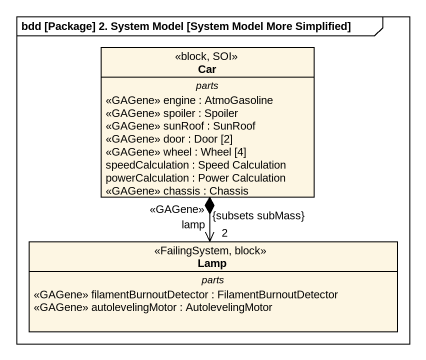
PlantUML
@startuml
mainframe bdd [Package] 2. System Model [System Model More Simplified]
hide circle
hide empty members
class Car <<block, SOI>> {
  -- parts --
  <<GAGene>> engine : AtmoGasoline
  <<GAGene>> spoiler : Spoiler
  <<GAGene>> sunRoof : SunRoof
  <<GAGene>> door : Door [2]
  <<GAGene>> wheel : Wheel [4]
  speedCalculation : Speed Calculation
  powerCalculation : Power Calculation
  <<GAGene>> chassis : Chassis
}
class Lamp <<FailingSystem, block>> {
  -- parts --
  <<GAGene>> filamentBurnoutDetector : FilamentBurnoutDetector
  <<GAGene>> autolevelingMotor : AutolevelingMotor
}
Car *--> "lamp\n<<GAGene>>\n2\n{subsets subMass}" Lamp
@enduml
